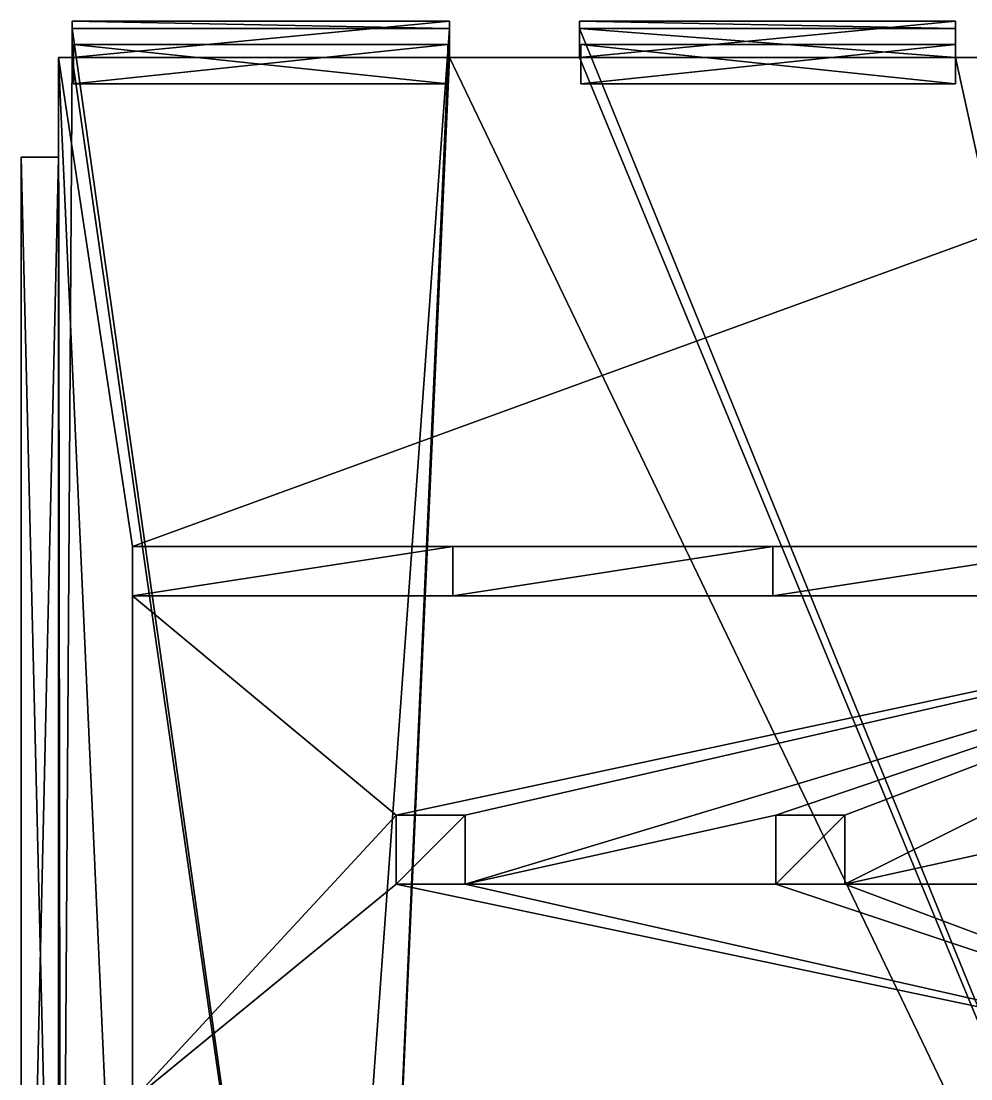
# Model space of a CAD drawing. Header units: millimetres. Extents: x -3036 to 3154, y -4255 to 4337.
# Drawn here: x -3036 to 819, y 41 to 4337 of the extents above; entities that cross this region are included whole.
import ezdxf

# ---------------------------------------------------------------- set-up
doc = ezdxf.new("R2010")
doc.units = ezdxf.units.MM
doc.header["$LTSCALE"] = 25.4
doc.layers.get('0').update_dxf_attribs({"color": 13, "true_color": 0xff5454})

msp = doc.modelspace()

# ---------------------------------------------------------------- linework, layer by layer
at = {"color": 0}
for p, q in [((-2829.5, 4337.4, 450), (-2829.5, 4307.4, 450)), ((-2829.5, 4337.4, 450), (-2829.5, 4337.4, 2568)), ((-2829.5, 4337.4, 2568), (-2829.5, 4189.4, 2568)), ((-2829.5, 4337.4, 2568), (-1297.5, 4337.4, 2568)), ((-2829.5, 4337.4, 2568), (-2829.5, 4189.4, 2568)), ((-2829.5, 4337.4, 450), (-2829.5, 4337.4, 2568)), ((-2829.5, 4337.4, 450), (-1297.5, 4337.4, 450)), ((-2829.5, 4337.4, 2568), (-1297.5, 4337.4, 2568)), ((-2829.5, 4337.4, 450), (-1297.5, 4337.4, 450)), ((-2829.5, 4337.4, 450), (-2829.5, 4307.4, 450)), ((-2829.5, 4307.4), (-1297.5, 4307.4)), ((-2829.5, 4307.4), (-2829.5, 4189.4)), ((-2829.5, 4307.4), (-2829.5, 4189.4)), ((-2829.5, 4307.4), (-2829.5, 4307.4, 450)), ((-2829.5, 4307.4, 450), (-1297.5, 4307.4, 450)), ((-2829.5, 4307.4), (-2829.5, 4307.4, 450)), ((-2829.5, 4307.4), (-1297.5, 4307.4)), ((-2829.5, 4307.4, 450), (-1297.5, 4307.4, 450)), ((-1297.5, 4337.4, 2568), (-1297.5, 4337.4, 450)), ((-1297.5, 4337.4, 450), (-1297.5, 4307.4, 450)), ((-1297.5, 4337.4, 2568), (-1297.5, 4189.4, 2568)), ((-1297.5, 4337.4, 2568), (-1297.5, 4189.4, 2568)), ((-1297.5, 4337.4, 2568), (-1297.5, 4337.4, 450)), ((-1297.5, 4337.4, 450), (-1297.5, 4307.4, 450)), ((-1297.5, 4307.4), (-1297.5, 4189.4)), ((-1297.5, 4307.4, 450), (-1297.5, 4307.4)), ((-1297.5, 4307.4), (-1297.5, 4189.4)), ((-1297.5, 4307.4, 450), (-1297.5, 4307.4)), ((757.5, 4337.4, 2568), (-769.5, 4337.4, 2568)), ((-769.5, 4337.4, 2568), (-769.5, 4189.4, 2568)), ((-769.5, 4337.4, 450), (-769.5, 4307.4, 450)), ((-769.5, 4337.4, 450), (-769.5, 4337.4, 2568)), ((-769.5, 4337.4, 2568), (-769.5, 4189.4, 2568)), ((-769.5, 4337.4, 450), (-769.5, 4337.4, 2568)), ((-769.5, 4337.4, 450), (757.5, 4337.4, 450)), ((757.5, 4337.4, 2568), (-769.5, 4337.4, 2568)), ((-769.5, 4337.4, 450), (757.5, 4337.4, 450)), ((-769.5, 4337.4, 450), (-769.5, 4307.4, 450)), ((-769.5, 4307.4), (757.5, 4307.4)), ((-769.5, 4307.4), (-769.5, 4189.4)), ((-769.5, 4307.4), (-769.5, 4189.4)), ((-769.5, 4307.4), (-769.5, 4307.4, 450)), ((-769.5, 4307.4, 450), (757.5, 4307.4, 450)), ((-769.5, 4307.4), (-769.5, 4307.4, 450)), ((-769.5, 4307.4), (757.5, 4307.4)), ((-769.5, 4307.4, 450), (757.5, 4307.4, 450)), ((757.5, 4337.4, 2568), (757.5, 4189.4, 2568)), ((757.5, 4337.4, 450), (757.5, 4337.4, 2568)), ((757.5, 4337.4, 450), (757.5, 4307.4, 450)), ((757.5, 4337.4, 2568), (757.5, 4189.4, 2568)), ((757.5, 4337.4, 450), (757.5, 4337.4, 2568)), ((757.5, 4337.4, 450), (757.5, 4307.4, 450)), ((757.5, 4307.4), (757.5, 4189.4)), ((757.5, 4307.4), (757.5, 4307.4, 450)), ((757.5, 4307.4), (757.5, 4189.4)), ((757.5, 4307.4), (757.5, 4307.4, 450)), ((-2823.5, 4242.4, 150), (-2823.5, 4082.4, 150)), ((-1303.5, 4242.4, 150), (-2823.5, 4242.4, 150)), ((-1303.5, 4242.4, 595), (-2823.5, 4242.4, 595)), ((-2823.5, 4242.4, 595), (-2823.5, 4082.4, 595)), ((-1303.5, 4242.4, 150), (-2823.5, 4242.4, 150)), ((-2823.5, 4242.4, 150), (-2823.5, 4242.4, 595)), ((-1303.5, 4242.4, 595), (-2823.5, 4242.4, 595)), ((-2823.5, 4242.4, 150), (-2823.5, 4082.4, 150)), ((-2823.5, 4242.4, 595), (-2823.5, 4082.4, 595)), ((-2823.5, 4242.4, 150), (-2823.5, 4242.4, 595)), ((-1303.5, 4242.4, 150), (-1303.5, 4082.4, 150)), ((-1303.5, 4242.4, 595), (-1303.5, 4082.4, 595)), ((-1303.5, 4242.4, 150), (-1303.5, 4082.4, 150)), ((-1303.5, 4242.4, 150), (-1303.5, 4242.4, 595)), ((-1303.5, 4242.4, 595), (-1303.5, 4082.4, 595)), ((-1303.5, 4242.4, 150), (-1303.5, 4242.4, 595)), ((-763.5, 4242.4, 150), (-763.5, 4082.4, 150)), ((756.5, 4242.4, 150), (-763.5, 4242.4, 150)), ((756.5, 4242.4, 595), (-763.5, 4242.4, 595)), ((-763.5, 4242.4, 595), (-763.5, 4082.4, 595)), ((-763.5, 4242.4, 150), (-763.5, 4082.4, 150)), ((-763.5, 4242.4, 595), (-763.5, 4082.4, 595)), ((-763.5, 4242.4, 150), (-763.5, 4242.4, 595)), ((756.5, 4242.4, 150), (-763.5, 4242.4, 150)), ((-763.5, 4242.4, 150), (-763.5, 4242.4, 595)), ((756.5, 4242.4, 595), (-763.5, 4242.4, 595)), ((756.5, 4242.4, 150), (756.5, 4082.4, 150)), ((756.5, 4242.4, 595), (756.5, 4082.4, 595)), ((756.5, 4242.4, 150), (756.5, 4082.4, 150)), ((756.5, 4242.4, 150), (756.5, 4242.4, 595)), ((756.5, 4242.4, 595), (756.5, 4082.4, 595)), ((756.5, 4242.4, 150), (756.5, 4242.4, 595)), ((-2884.5, 4189.4), (-2829.5, 4189.4)), ((-2884.5, 4189.4), (-2884.5, 3785.4)), ((-2884.5, 4189.4), (-2884.5, 3785.4)), ((-2884.5, 4189.4), (-2884.5, 4189.4, 2988)), ((-2884.5, 4189.4, 2988), (-2884.5, -2880.6, 2988)), ((2868.5, 4189.4, 2988), (-2884.5, 4189.4, 2988)), ((-2884.5, 4189.4), (-2884.5, 4189.4, 2988)), ((-2884.5, 4189.4), (-2829.5, 4189.4)), ((-2884.5, 4189.4, 2988), (-2884.5, -2880.6, 2988)), ((2868.5, 4189.4, 2988), (-2884.5, 4189.4, 2988)), ((-2829.5, 4189.4), (-2829.5, 4189.4, 2568)), ((-2829.5, 4189.4, 2568), (-1297.5, 4189.4, 2568)), ((-2829.5, 4189.4), (-2829.5, 4189.4, 2568)), ((-2829.5, 4189.4, 2568), (-1297.5, 4189.4, 2568)), ((-1297.5, 4189.4), (-769.5, 4189.4)), ((-1297.5, 4189.4, 2568), (-1297.5, 4189.4)), ((-1297.5, 4189.4, 2568), (-1297.5, 4189.4)), ((-1297.5, 4189.4), (-769.5, 4189.4)), ((757.5, 4189.4, 2568), (-769.5, 4189.4, 2568)), ((-769.5, 4189.4), (-769.5, 4189.4, 2568)), ((-769.5, 4189.4), (-769.5, 4189.4, 2568)), ((757.5, 4189.4, 2568), (-769.5, 4189.4, 2568)), ((757.5, 4189.4), (1260.5, 4189.4)), ((757.5, 4189.4), (757.5, 4189.4, 2568)), ((757.5, 4189.4), (1260.5, 4189.4)), ((757.5, 4189.4), (757.5, 4189.4, 2568)), ((-1303.5, 4082.4, 150), (-2823.5, 4082.4, 150)), ((-1303.5, 4082.4, 595), (-2823.5, 4082.4, 595)), ((-2823.5, 4082.4, 150), (-2823.5, 4082.4, 595)), ((-1303.5, 4082.4, 150), (-2823.5, 4082.4, 150)), ((-1303.5, 4082.4, 595), (-2823.5, 4082.4, 595)), ((-2823.5, 4082.4, 150), (-2823.5, 4082.4, 595)), ((-1303.5, 4082.4, 150), (-1303.5, 4082.4, 595)), ((-1303.5, 4082.4, 150), (-1303.5, 4082.4, 595)), ((756.5, 4082.4, 150), (-763.5, 4082.4, 150)), ((756.5, 4082.4, 595), (-763.5, 4082.4, 595)), ((756.5, 4082.4, 150), (-763.5, 4082.4, 150)), ((756.5, 4082.4, 595), (-763.5, 4082.4, 595)), ((-763.5, 4082.4, 150), (-763.5, 4082.4, 595)), ((-763.5, 4082.4, 150), (-763.5, 4082.4, 595)), ((756.5, 4082.4, 150), (756.5, 4082.4, 595)), ((756.5, 4082.4, 150), (756.5, 4082.4, 595)), ((-3036.5, 3785.4, 2500), (-2884.5, 3785.4, 2500)), ((-3036.5, 3785.4), (-3036.5, 3785.4, 2500)), ((-2884.5, 3785.4), (-3036.5, 3785.4)), ((-3036.5, 3785.4, 2500), (-3036.5, -2890.6, 2500)), ((-3036.5, 3785.4, 2500), (-2884.5, 3785.4, 2500)), ((-3036.5, 3785.4), (-3036.5, -2890.6)), ((-3036.5, 3785.4), (-3036.5, 3785.4, 2500)), ((-3036.5, 3785.4, 2500), (-3036.5, -2890.6, 2500)), ((-2884.5, 3785.4), (-3036.5, 3785.4)), ((-3036.5, 3785.4), (-3036.5, -2890.6)), ((-2884.5, 3785.4), (-2884.5, 3785.4, 2500)), ((-2884.5, 3785.4, 2500), (-2884.5, -2890.6, 2500)), ((-2884.5, 3785.4, 2500), (-2884.5, -2890.6, 2500)), ((-2884.5, 3785.4), (-2884.5, 3785.4, 2500)), ((-2584.3, 2203.4, 2988), (2648.7, 2203.4, 2988)), ((-2584.3, 2203.4, 2888), (-1284.3, 2203.4, 2888)), ((-2584.3, 2203.4, 2988), (-2584.3, 2203.4, 2888)), ((-2584.3, 2003.4, 2988), (-2584.3, 2203.4, 2988)), ((-2584.3, 2203.4, 2988), (-2584.3, 2203.4, 2888)), ((-2584.3, 2003.4, 2888), (-2584.3, 2203.4, 2888)), ((-2584.3, 2203.4, 2888), (-1284.3, 2203.4, 2888)), ((-2584.3, 2003.4, 2888), (-2584.3, 2203.4, 2888)), ((-2584.3, 2003.4, 2988), (-2584.3, 2203.4, 2988)), ((-2584.3, 2203.4, 2988), (2648.7, 2203.4, 2988)), ((-1284.3, 2203.4, 2888), (15.7, 2203.4, 2888)), ((-1284.3, 2003.4, 2888), (-1284.3, 2203.4, 2888)), ((-1284.3, 2203.4, 2888), (15.7, 2203.4, 2888)), ((-1284.3, 2003.4, 2888), (-1284.3, 2203.4, 2888)), ((15.7, 2203.4, 2888), (1315.7, 2203.4, 2888)), ((15.7, 2003.4, 2888), (15.7, 2203.4, 2888)), ((15.7, 2003.4, 2888), (15.7, 2203.4, 2888)), ((15.7, 2203.4, 2888), (1315.7, 2203.4, 2888)), ((-2584.3, 2003.4, 2988), (-2584.3, 2003.4, 2888)), ((2648.7, 2003.4, 2988), (-2584.3, 2003.4, 2988)), ((-2584.3, 2003.4, 2988), (-2584.3, 2003.4, 2888)), ((-1284.3, 2003.4, 2888), (-2584.3, 2003.4, 2888)), ((-1284.3, 2003.4, 2888), (-2584.3, 2003.4, 2888)), ((2648.7, 2003.4, 2988), (-2584.3, 2003.4, 2988)), ((15.7, 2003.4, 2888), (-1284.3, 2003.4, 2888)), ((15.7, 2003.4, 2888), (-1284.3, 2003.4, 2888)), ((1315.7, 2003.4, 2888), (15.7, 2003.4, 2888)), ((1315.7, 2003.4, 2888), (15.7, 2003.4, 2888)), ((-1514, 1112, 2988), (-1514, 832, 2988)), ((-1234, 1112, 2988), (-1514, 1112, 2988)), ((-1514, 1112, 2863), (-1514, 832, 2863)), ((-1234, 1112, 2863), (-1514, 1112, 2863)), ((-1514, 1112, 2988), (-1514, 832, 2988)), ((-1514, 1112, 2988), (-1514, 1112, 2863)), ((-1514, 1112, 2863), (-1514, 832, 2863)), ((-1234, 1112, 2988), (-1514, 1112, 2988)), ((-1234, 1112, 2863), (-1514, 1112, 2863)), ((-1514, 1112, 2988), (-1514, 1112, 2863)), ((-1234, 832, 2988), (-1234, 1112, 2988)), ((-1234, 832, 2863), (-1234, 1112, 2863)), ((-1234, 1112, 2988), (-1234, 1112, 2863)), ((-1234, 832, 2988), (-1234, 1112, 2988)), ((-1234, 832, 2863), (-1234, 1112, 2863)), ((-1234, 1112, 2988), (-1234, 1112, 2863)), ((308, 1112, 2988), (28, 1112, 2988)), ((28, 1112, 2988), (28, 832, 2988)), ((28, 1112, 2863), (28, 832, 2863)), ((308, 1112, 2863), (28, 1112, 2863)), ((28, 1112, 2988), (28, 832, 2988)), ((28, 1112, 2988), (28, 1112, 2863)), ((28, 1112, 2863), (28, 832, 2863)), ((308, 1112, 2988), (28, 1112, 2988)), ((308, 1112, 2863), (28, 1112, 2863)), ((28, 1112, 2988), (28, 1112, 2863)), ((308, 832, 2988), (308, 1112, 2988)), ((308, 832, 2863), (308, 1112, 2863)), ((308, 1112, 2988), (308, 1112, 2863)), ((308, 832, 2988), (308, 1112, 2988)), ((308, 832, 2863), (308, 1112, 2863)), ((308, 1112, 2988), (308, 1112, 2863)), ((-1514, 832, 2988), (-1234, 832, 2988)), ((-1514, 832, 2863), (-1234, 832, 2863)), ((-1514, 832, 2988), (-1234, 832, 2988)), ((-1514, 832, 2988), (-1514, 832, 2863)), ((-1514, 832, 2863), (-1234, 832, 2863)), ((-1514, 832, 2988), (-1514, 832, 2863)), ((-1234, 832, 2988), (-1234, 832, 2863)), ((-1234, 832, 2988), (-1234, 832, 2863)), ((28, 832, 2988), (308, 832, 2988)), ((28, 832, 2863), (308, 832, 2863)), ((28, 832, 2988), (308, 832, 2988)), ((28, 832, 2988), (28, 832, 2863)), ((28, 832, 2863), (308, 832, 2863)), ((28, 832, 2988), (28, 832, 2863)), ((308, 832, 2988), (308, 832, 2863)), ((308, 832, 2988), (308, 832, 2863))]:
    msp.add_line(p, q, dxfattribs=at)

# ---------------------------------------------------------------- meshes
at = {"color": 253, "true_color": 0xb2ab89}
mesh = msp.add_polyface(dxfattribs=at)
corners = [(-1616.5, -2890.6), (-1815.5, -2870.6), (-1815.5, -2890.6), (3093.5, -4254.6), (-1616.5, -4254.6), (2488.5, -3694.6), (-1297.5, 4189.4), (-769.5, 4189.4), (-769.5, 4307.4), (757.5, 4189.4), (1260.5, 4189.4), (1260.5, 4307.4), (2563.5, -3694.6), (3093.5, -3694.6), (3131.5, -1694.6), (2803.5, 4189.4), (2518.5, -1694.6), (2868.5, 3815.4), (3153.5, 3811.4), (2868.5, 4189.4), (2803.5, 4307.4), (757.5, 4307.4), (-2875.5, -2890.6), (-3036.5, 3785.4), (-3036.5, -2890.6), (-2884.5, 3785.4), (-2884.5, 4189.4), (-2875.5, -2870.6), (-2829.5, 4189.4), (-2829.5, 4307.4), (-1297.5, 4307.4)]
mesh.append_faces([[corners[k] for k in face] for face in [(0, 1, 2), (3, 0, 4), (12, 3, 13), (17, 14, 18), (22, 23, 24)]], dxfattribs={"vtx0": -1, "color": 253})
mesh.append_faces([[corners[k] for k in face] for face in [(6, 5, 7), (7, 5, 8), (9, 5, 10), (10, 5, 11), (5, 3, 12), (14, 15, 16), (11, 16, 20), (16, 11, 5), (20, 16, 15), (23, 22, 25), (25, 22, 26), (26, 27, 28), (28, 1, 29), (29, 1, 30), (30, 0, 6)]], dxfattribs={"vtx0": -1, "vtx1": -1, "color": 253})
mesh.append_faces([[corners[k] for k in face] for face in [(0, 3, 5), (0, 5, 6), (8, 5, 9), (15, 14, 17), (30, 1, 0)]], dxfattribs={"vtx0": -1, "vtx1": -1, "vtx2": -1, "color": 253})
mesh.append_faces([[corners[k] for k in face] for face in [(26, 22, 27), (28, 27, 1)]], dxfattribs={"vtx0": -1, "vtx2": -1, "color": 253})
mesh.append_faces([[corners[k] for k in face] for face in [(19, 15, 17), (21, 8, 9)]], dxfattribs={"vtx1": -1, "color": 253})
at = {"color": 252, "true_color": 0x8e8d82}
mesh = msp.add_polyface(dxfattribs=at)
corners = [(-2829.5, 4307.4), (-2829.5, 4189.4, 2568), (-2829.5, 4189.4), (-2829.5, 4307.4, 450), (-2829.5, 4337.4, 2568), (-2829.5, 4337.4, 450)]
mesh.append_faces([[corners[k] for k in face] for face in [(0, 1, 2), (4, 3, 5)]], dxfattribs={"vtx0": -1, "color": 252})
mesh.append_faces([[corners[k] for k in face] for face in [(1, 3, 4)]], dxfattribs={"vtx0": -1, "vtx1": -1, "color": 252})
mesh.append_faces([[corners[k] for k in face] for face in [(1, 0, 3)]], dxfattribs={"vtx0": -1, "vtx2": -1, "color": 252})
mesh = msp.add_polyface(dxfattribs=at)
corners = [(-1297.5, 4337.4, 2568), (-2829.5, 4189.4, 2568), (-2829.5, 4337.4, 2568), (-1297.5, 4189.4, 2568)]
mesh.append_faces([[corners[k] for k in face] for face in [(0, 1, 2), (1, 0, 3)]], dxfattribs={"vtx0": -1, "color": 252})
at = {"color": 131, "true_color": 0x68fff2}
mesh = msp.add_polyface(dxfattribs=at)
corners = [(-1297.5, 4337.4, 2568), (-2829.5, 4337.4, 450), (-1297.5, 4337.4, 450), (-2829.5, 4337.4, 2568)]
mesh.append_faces([[corners[k] for k in face] for face in [(0, 1, 2), (1, 0, 3)]], dxfattribs={"vtx0": -1, "color": 131})
at = {"color": 252, "true_color": 0x8e8d82}
mesh = msp.add_polyface(dxfattribs=at)
corners = [(-1297.5, 4307.4, 450), (-2829.5, 4337.4, 450), (-2829.5, 4307.4, 450), (-1297.5, 4337.4, 450)]
mesh.append_faces([[corners[k] for k in face] for face in [(0, 1, 2), (1, 0, 3)]], dxfattribs={"vtx0": -1, "color": 252})
mesh = msp.add_polyface(dxfattribs=at)
corners = [(-1297.5, 4307.4, 450), (-2829.5, 4307.4), (-1297.5, 4307.4), (-2829.5, 4307.4, 450)]
mesh.append_faces([[corners[k] for k in face] for face in [(0, 1, 2), (1, 0, 3)]], dxfattribs={"vtx0": -1, "color": 252})
mesh = msp.add_polyface(dxfattribs=at)
corners = [(-1297.5, 4337.4, 2568), (-1297.5, 4189.4), (-1297.5, 4189.4, 2568), (-1297.5, 4307.4, 450), (-1297.5, 4337.4, 450), (-1297.5, 4307.4)]
mesh.append_faces([[corners[k] for k in face] for face in [(0, 1, 2), (3, 0, 4)]], dxfattribs={"vtx0": -1, "color": 252})
mesh.append_faces([[corners[k] for k in face] for face in [(1, 0, 3)]], dxfattribs={"vtx0": -1, "vtx1": -1, "vtx2": -1, "color": 252})
mesh.append_faces([[corners[k] for k in face] for face in [(5, 1, 3)]], dxfattribs={"vtx1": -1, "color": 252})
mesh = msp.add_polyface(dxfattribs=at)
corners = [(757.5, 4337.4, 2568), (-769.5, 4189.4, 2568), (-769.5, 4337.4, 2568), (757.5, 4189.4, 2568)]
mesh.append_faces([[corners[k] for k in face] for face in [(0, 1, 2), (1, 0, 3)]], dxfattribs={"vtx0": -1, "color": 252})
mesh = msp.add_polyface(dxfattribs=at)
corners = [(-769.5, 4307.4), (-769.5, 4189.4, 2568), (-769.5, 4189.4), (-769.5, 4307.4, 450), (-769.5, 4337.4, 2568), (-769.5, 4337.4, 450)]
mesh.append_faces([[corners[k] for k in face] for face in [(0, 1, 2), (4, 3, 5)]], dxfattribs={"vtx0": -1, "color": 252})
mesh.append_faces([[corners[k] for k in face] for face in [(1, 3, 4)]], dxfattribs={"vtx0": -1, "vtx1": -1, "color": 252})
mesh.append_faces([[corners[k] for k in face] for face in [(1, 0, 3)]], dxfattribs={"vtx0": -1, "vtx2": -1, "color": 252})
at = {"color": 131, "true_color": 0x68fff2}
mesh = msp.add_polyface(dxfattribs=at)
corners = [(757.5, 4337.4, 2568), (-769.5, 4337.4, 450), (757.5, 4337.4, 450), (-769.5, 4337.4, 2568)]
mesh.append_faces([[corners[k] for k in face] for face in [(0, 1, 2), (1, 0, 3)]], dxfattribs={"vtx0": -1, "color": 131})
at = {"color": 252, "true_color": 0x8e8d82}
mesh = msp.add_polyface(dxfattribs=at)
corners = [(757.5, 4307.4, 450), (-769.5, 4337.4, 450), (-769.5, 4307.4, 450), (757.5, 4337.4, 450)]
mesh.append_faces([[corners[k] for k in face] for face in [(0, 1, 2), (1, 0, 3)]], dxfattribs={"vtx0": -1, "color": 252})
mesh = msp.add_polyface(dxfattribs=at)
corners = [(757.5, 4307.4, 450), (-769.5, 4307.4), (757.5, 4307.4), (-769.5, 4307.4, 450)]
mesh.append_faces([[corners[k] for k in face] for face in [(0, 1, 2), (1, 0, 3)]], dxfattribs={"vtx0": -1, "color": 252})
mesh = msp.add_polyface(dxfattribs=at)
corners = [(757.5, 4337.4, 2568), (757.5, 4189.4), (757.5, 4189.4, 2568), (757.5, 4307.4, 450), (757.5, 4337.4, 450), (757.5, 4307.4)]
mesh.append_faces([[corners[k] for k in face] for face in [(0, 1, 2), (3, 0, 4)]], dxfattribs={"vtx0": -1, "color": 252})
mesh.append_faces([[corners[k] for k in face] for face in [(1, 0, 3)]], dxfattribs={"vtx0": -1, "vtx1": -1, "vtx2": -1, "color": 252})
mesh.append_faces([[corners[k] for k in face] for face in [(5, 1, 3)]], dxfattribs={"vtx1": -1, "color": 252})
mesh = msp.add_polyface(dxfattribs=at)
corners = [(-1303.5, 4242.4, 150), (-2823.5, 4082.4, 150), (-2823.5, 4242.4, 150), (-1303.5, 4082.4, 150)]
mesh.append_faces([[corners[k] for k in face] for face in [(0, 1, 2), (1, 0, 3)]], dxfattribs={"vtx0": -1, "color": 252})
mesh = msp.add_polyface(dxfattribs=at)
corners = [(-1303.5, 4082.4, 595), (-2823.5, 4242.4, 595), (-2823.5, 4082.4, 595), (-1303.5, 4242.4, 595)]
mesh.append_faces([[corners[k] for k in face] for face in [(0, 1, 2), (1, 0, 3)]], dxfattribs={"vtx0": -1, "color": 252})
mesh = msp.add_polyface(dxfattribs=at)
corners = [(-2823.5, 4242.4, 595), (-1303.5, 4242.4, 150), (-2823.5, 4242.4, 150), (-1303.5, 4242.4, 595)]
mesh.append_faces([[corners[k] for k in face] for face in [(0, 1, 2), (1, 0, 3)]], dxfattribs={"vtx0": -1, "color": 252})
mesh = msp.add_polyface(dxfattribs=at)
corners = [(-2823.5, 4242.4, 595), (-2823.5, 4082.4, 150), (-2823.5, 4082.4, 595), (-2823.5, 4242.4, 150)]
mesh.append_faces([[corners[k] for k in face] for face in [(0, 1, 2), (1, 0, 3)]], dxfattribs={"vtx0": -1, "color": 252})
mesh = msp.add_polyface(dxfattribs=at)
corners = [(-1303.5, 4242.4, 150), (-1303.5, 4082.4, 595), (-1303.5, 4082.4, 150), (-1303.5, 4242.4, 595)]
mesh.append_faces([[corners[k] for k in face] for face in [(0, 1, 2), (1, 0, 3)]], dxfattribs={"vtx0": -1, "color": 252})
mesh = msp.add_polyface(dxfattribs=at)
corners = [(756.5, 4242.4, 150), (-763.5, 4082.4, 150), (-763.5, 4242.4, 150), (756.5, 4082.4, 150)]
mesh.append_faces([[corners[k] for k in face] for face in [(0, 1, 2), (1, 0, 3)]], dxfattribs={"vtx0": -1, "color": 252})
mesh = msp.add_polyface(dxfattribs=at)
corners = [(756.5, 4082.4, 595), (-763.5, 4242.4, 595), (-763.5, 4082.4, 595), (756.5, 4242.4, 595)]
mesh.append_faces([[corners[k] for k in face] for face in [(0, 1, 2), (1, 0, 3)]], dxfattribs={"vtx0": -1, "color": 252})
mesh = msp.add_polyface(dxfattribs=at)
corners = [(-763.5, 4242.4, 595), (-763.5, 4082.4, 150), (-763.5, 4082.4, 595), (-763.5, 4242.4, 150)]
mesh.append_faces([[corners[k] for k in face] for face in [(0, 1, 2), (1, 0, 3)]], dxfattribs={"vtx0": -1, "color": 252})
mesh = msp.add_polyface(dxfattribs=at)
corners = [(-763.5, 4242.4, 595), (756.5, 4242.4, 150), (-763.5, 4242.4, 150), (756.5, 4242.4, 595)]
mesh.append_faces([[corners[k] for k in face] for face in [(0, 1, 2), (1, 0, 3)]], dxfattribs={"vtx0": -1, "color": 252})
mesh = msp.add_polyface(dxfattribs=at)
corners = [(756.5, 4242.4, 150), (756.5, 4082.4, 595), (756.5, 4082.4, 150), (756.5, 4242.4, 595)]
mesh.append_faces([[corners[k] for k in face] for face in [(0, 1, 2), (1, 0, 3)]], dxfattribs={"vtx0": -1, "color": 252})
mesh = msp.add_polyface(dxfattribs=at)
corners = [(-2884.5, 4189.4), (-2884.5, 3785.4, 2500), (-2884.5, 3785.4), (-2884.5, -2880.6, 2988), (-2884.5, -2890.6, 2500), (-2884.5, 4189.4, 2988)]
mesh.append_faces([[corners[k] for k in face] for face in [(0, 1, 2), (1, 3, 4)]], dxfattribs={"vtx0": -1, "color": 252})
mesh.append_faces([[corners[k] for k in face] for face in [(3, 1, 5), (5, 1, 0)]], dxfattribs={"vtx0": -1, "vtx1": -1, "color": 252})
mesh = msp.add_polyface(dxfattribs=at)
corners = [(2868.5, 4189.4, 2988), (2803.5, 4189.4), (2868.5, 4189.4), (2803.5, 4189.4, 2568), (1260.5, 4189.4, 2568), (757.5, 4189.4, 2568), (-769.5, 4189.4, 2568), (-1297.5, 4189.4, 2568), (-2829.5, 4189.4, 2568), (-2884.5, 4189.4), (-2829.5, 4189.4), (-2884.5, 4189.4, 2988), (-769.5, 4189.4), (-1297.5, 4189.4), (1260.5, 4189.4), (757.5, 4189.4)]
mesh.append_faces([[corners[k] for k in face] for face in [(0, 1, 2), (8, 9, 10), (12, 7, 13), (14, 5, 15)]], dxfattribs={"vtx0": -1, "color": 252})
mesh.append_faces([[corners[k] for k in face] for face in [(1, 0, 3), (3, 0, 4), (5, 0, 6), (7, 0, 8), (9, 8, 11), (11, 8, 0)]], dxfattribs={"vtx0": -1, "vtx1": -1, "color": 252})
mesh.append_faces([[corners[k] for k in face] for face in [(4, 0, 5), (6, 0, 7)]], dxfattribs={"vtx0": -1, "vtx1": -1, "vtx2": -1, "color": 252})
mesh.append_faces([[corners[k] for k in face] for face in [(7, 12, 6), (5, 14, 4)]], dxfattribs={"vtx0": -1, "vtx2": -1, "color": 252})
at = {"color": 254, "true_color": 0xe2e2e2}
mesh = msp.add_polyface(dxfattribs=at)
corners = [(-2584.3, 2003.4, 2988), (-1514, 1112, 2988), (-2584.3, -45.6, 2988), (2648.7, 2003.4, 2988), (-1234, 1112, 2988), (-1234, 832, 2988), (28, 1112, 2988), (308, 1112, 2988), (308, 832, 2988), (1576, 1112, 2988), (1856, 1112, 2988), (1856, 832, 2988), (-2584.3, -2294.6, 2988), (-1514, -1435, 2988), (2498.7, -2294.6, 2988), (-1514, -1155, 2988), (-1234, -1435, 2988), (28, -1435, 2988), (28, -1155, 2988), (308, -1435, 2988), (1576, -1435, 2988), (1576, -1155, 2988), (1856, -1435, 2988), (2868.5, 4189.4, 2988), (-2584.3, 2203.4, 2988), (-2884.5, 4189.4, 2988), (2648.7, 2203.4, 2988), (2648.7, -45.6, 2988), (2648.7, -245.6, 2988), (-2584.3, -245.6, 2988), (-1234, -1155, 2988), (308, -1155, 2988), (1856, -1155, 2988), (2518.5, -1694.6, 2988), (2498.7, -2494.6, 2988), (3131.5, -1694.6, 2988), (2868.5, 3815.4, 2988), (3153.5, 3811.4, 2988), (-1514, 832, 2988), (28, 832, 2988), (1576, 832, 2988), (-2884.5, -2880.6, 2988), (-2584.3, -2494.6, 2988), (-1616.5, -2880.6, 2988), (-1616.5, -4254.6, 2988), (2488.5, -3694.6, 2988), (3093.5, -4254.6, 2988), (3093.5, -3694.6, 2988)]
mesh.append_faces([[corners[k] for k in face] for face in [(35, 36, 37), (46, 45, 47)]], dxfattribs={"vtx0": -1, "color": 254})
mesh.append_faces([[corners[k] for k in face] for face in [(1, 3, 4), (4, 3, 5), (6, 3, 7), (7, 3, 8), (9, 3, 10), (10, 3, 11), (12, 13, 14), (13, 12, 15), (17, 16, 18), (20, 19, 21), (23, 24, 25), (24, 23, 26), (26, 23, 3), (27, 23, 28), (15, 28, 30), (30, 28, 16), (18, 28, 31), (31, 28, 19), (21, 28, 32), (32, 28, 22), (14, 33, 34), (33, 28, 35), (36, 28, 23), (2, 38, 27), (38, 2, 1), (39, 5, 6), (40, 8, 9), (41, 42, 43), (42, 29, 12), (43, 34, 44), (45, 34, 33)]], dxfattribs={"vtx0": -1, "vtx1": -1, "color": 254})
mesh.append_faces([[corners[k] for k in face] for face in [(0, 1, 2), (5, 3, 6), (8, 3, 9), (14, 16, 17), (14, 19, 20), (3, 23, 27), (29, 15, 12), (16, 28, 18), (19, 28, 21), (22, 28, 33), (22, 33, 14), (35, 28, 36), (27, 5, 39), (27, 8, 40), (27, 11, 3), (42, 25, 24), (42, 0, 2), (44, 34, 45)]], dxfattribs={"vtx0": -1, "vtx1": -1, "vtx2": -1, "color": 254})
mesh.append_faces([[corners[k] for k in face] for face in [(1, 0, 3), (14, 13, 16), (14, 17, 19), (14, 20, 22), (15, 29, 28), (27, 38, 5), (27, 39, 8), (27, 40, 11), (42, 41, 25), (42, 24, 0), (42, 2, 29), (43, 42, 34), (45, 46, 44)]], dxfattribs={"vtx0": -1, "vtx2": -1, "color": 254})
at = {"color": 252, "true_color": 0x8e8d82}
mesh = msp.add_polyface(dxfattribs=at)
corners = [(-1303.5, 4082.4, 595), (-2823.5, 4082.4, 150), (-1303.5, 4082.4, 150), (-2823.5, 4082.4, 595)]
mesh.append_faces([[corners[k] for k in face] for face in [(0, 1, 2), (1, 0, 3)]], dxfattribs={"vtx0": -1, "color": 252})
mesh = msp.add_polyface(dxfattribs=at)
corners = [(756.5, 4082.4, 595), (-763.5, 4082.4, 150), (756.5, 4082.4, 150), (-763.5, 4082.4, 595)]
mesh.append_faces([[corners[k] for k in face] for face in [(0, 1, 2), (1, 0, 3)]], dxfattribs={"vtx0": -1, "color": 252})
mesh = msp.add_polyface(dxfattribs=at)
corners = [(-2884.5, 3785.4), (-3036.5, 3785.4, 2500), (-3036.5, 3785.4), (-2884.5, 3785.4, 2500)]
mesh.append_faces([[corners[k] for k in face] for face in [(0, 1, 2), (1, 0, 3)]], dxfattribs={"vtx0": -1, "color": 252})
mesh = msp.add_polyface(dxfattribs=at)
corners = [(-2884.5, 3785.4, 2500), (-3036.5, -2890.6, 2500), (-3036.5, 3785.4, 2500), (-2884.5, -2890.6, 2500)]
mesh.append_faces([[corners[k] for k in face] for face in [(0, 1, 2), (1, 0, 3)]], dxfattribs={"vtx0": -1, "color": 252})
at = {"color": 254, "true_color": 0xd8d6c6}
mesh = msp.add_polyface(dxfattribs=at)
corners = [(-3036.5, 3785.4), (-3036.5, -2890.6, 2500), (-3036.5, -2890.6), (-3036.5, 3785.4, 2500)]
mesh.append_faces([[corners[k] for k in face] for face in [(0, 1, 2), (1, 0, 3)]], dxfattribs={"vtx0": -1, "color": 254})
at = {"color": 254, "true_color": 0xe2e2e2}
mesh = msp.add_polyface(dxfattribs=at)
corners = [(-2584.3, 2203.4, 2988), (-1284.3, 2203.4, 2888), (-2584.3, 2203.4, 2888), (15.7, 2203.4, 2888), (1315.7, 2203.4, 2888), (2648.7, 2203.4, 2888), (2648.7, 2203.4, 2988)]
mesh.append_faces([[corners[k] for k in face] for face in [(0, 1, 2), (5, 0, 6)]], dxfattribs={"vtx0": -1, "color": 254})
mesh.append_faces([[corners[k] for k in face] for face in [(1, 0, 3), (3, 0, 4), (4, 0, 5)]], dxfattribs={"vtx0": -1, "vtx1": -1, "color": 254})
at = {"color": 252, "true_color": 0x8e8d82}
mesh = msp.add_polyface(dxfattribs=at)
corners = [(-2584.3, 2203.4, 2988), (-2584.3, 2003.4, 2888), (-2584.3, 2003.4, 2988), (-2584.3, 2203.4, 2888)]
mesh.append_faces([[corners[k] for k in face] for face in [(0, 1, 2), (1, 0, 3)]], dxfattribs={"vtx0": -1, "color": 252})
at = {"color": 254, "true_color": 0xe2e2e2}
mesh = msp.add_polyface(dxfattribs=at)
corners = [(-1284.3, 2203.4, 2888), (-2584.3, 2003.4, 2888), (-2584.3, 2203.4, 2888), (-1284.3, 2003.4, 2888)]
mesh.append_faces([[corners[k] for k in face] for face in [(0, 1, 2), (1, 0, 3)]], dxfattribs={"vtx0": -1, "color": 254})
mesh = msp.add_polyface(dxfattribs=at)
corners = [(15.7, 2203.4, 2888), (-1284.3, 2003.4, 2888), (-1284.3, 2203.4, 2888), (15.7, 2003.4, 2888)]
mesh.append_faces([[corners[k] for k in face] for face in [(0, 1, 2), (1, 0, 3)]], dxfattribs={"vtx0": -1, "color": 254})
mesh = msp.add_polyface(dxfattribs=at)
corners = [(1315.7, 2203.4, 2888), (15.7, 2003.4, 2888), (15.7, 2203.4, 2888), (1315.7, 2003.4, 2888)]
mesh.append_faces([[corners[k] for k in face] for face in [(0, 1, 2), (1, 0, 3)]], dxfattribs={"vtx0": -1, "color": 254})
mesh = msp.add_polyface(dxfattribs=at)
corners = [(2648.7, 2003.4, 2988), (1315.7, 2003.4, 2888), (2648.7, 2003.4, 2888), (15.7, 2003.4, 2888), (-1284.3, 2003.4, 2888), (-2584.3, 2003.4, 2888), (-2584.3, 2003.4, 2988)]
mesh.append_faces([[corners[k] for k in face] for face in [(0, 1, 2), (5, 0, 6)]], dxfattribs={"vtx0": -1, "color": 254})
mesh.append_faces([[corners[k] for k in face] for face in [(1, 0, 3), (3, 0, 4), (4, 0, 5)]], dxfattribs={"vtx0": -1, "vtx1": -1, "color": 254})
mesh = msp.add_polyface(dxfattribs=at)
corners = [(-1234, 1112, 2863), (-1514, 832, 2863), (-1514, 1112, 2863), (-1234, 832, 2863)]
mesh.append_faces([[corners[k] for k in face] for face in [(0, 1, 2), (1, 0, 3)]], dxfattribs={"vtx0": -1, "color": 254})
mesh = msp.add_polyface(dxfattribs=at)
corners = [(-1514, 1112, 2988), (-1514, 832, 2863), (-1514, 832, 2988), (-1514, 1112, 2863)]
mesh.append_faces([[corners[k] for k in face] for face in [(0, 1, 2), (1, 0, 3)]], dxfattribs={"vtx0": -1, "color": 254})
mesh = msp.add_polyface(dxfattribs=at)
corners = [(-1514, 1112, 2988), (-1234, 1112, 2863), (-1514, 1112, 2863), (-1234, 1112, 2988)]
mesh.append_faces([[corners[k] for k in face] for face in [(0, 1, 2), (1, 0, 3)]], dxfattribs={"vtx0": -1, "color": 254})
mesh = msp.add_polyface(dxfattribs=at)
corners = [(-1234, 1112, 2863), (-1234, 832, 2988), (-1234, 832, 2863), (-1234, 1112, 2988)]
mesh.append_faces([[corners[k] for k in face] for face in [(0, 1, 2), (1, 0, 3)]], dxfattribs={"vtx0": -1, "color": 254})
mesh = msp.add_polyface(dxfattribs=at)
corners = [(308, 1112, 2863), (28, 832, 2863), (28, 1112, 2863), (308, 832, 2863)]
mesh.append_faces([[corners[k] for k in face] for face in [(0, 1, 2), (1, 0, 3)]], dxfattribs={"vtx0": -1, "color": 254})
mesh = msp.add_polyface(dxfattribs=at)
corners = [(28, 1112, 2988), (28, 832, 2863), (28, 832, 2988), (28, 1112, 2863)]
mesh.append_faces([[corners[k] for k in face] for face in [(0, 1, 2), (1, 0, 3)]], dxfattribs={"vtx0": -1, "color": 254})
mesh = msp.add_polyface(dxfattribs=at)
corners = [(28, 1112, 2988), (308, 1112, 2863), (28, 1112, 2863), (308, 1112, 2988)]
mesh.append_faces([[corners[k] for k in face] for face in [(0, 1, 2), (1, 0, 3)]], dxfattribs={"vtx0": -1, "color": 254})
mesh = msp.add_polyface(dxfattribs=at)
corners = [(308, 1112, 2863), (308, 832, 2988), (308, 832, 2863), (308, 1112, 2988)]
mesh.append_faces([[corners[k] for k in face] for face in [(0, 1, 2), (1, 0, 3)]], dxfattribs={"vtx0": -1, "color": 254})
mesh = msp.add_polyface(dxfattribs=at)
corners = [(-1234, 832, 2988), (-1514, 832, 2863), (-1234, 832, 2863), (-1514, 832, 2988)]
mesh.append_faces([[corners[k] for k in face] for face in [(0, 1, 2), (1, 0, 3)]], dxfattribs={"vtx0": -1, "color": 254})
mesh = msp.add_polyface(dxfattribs=at)
corners = [(308, 832, 2988), (28, 832, 2863), (308, 832, 2863), (28, 832, 2988)]
mesh.append_faces([[corners[k] for k in face] for face in [(0, 1, 2), (1, 0, 3)]], dxfattribs={"vtx0": -1, "color": 254})

doc.saveas('drawing.dxf')
